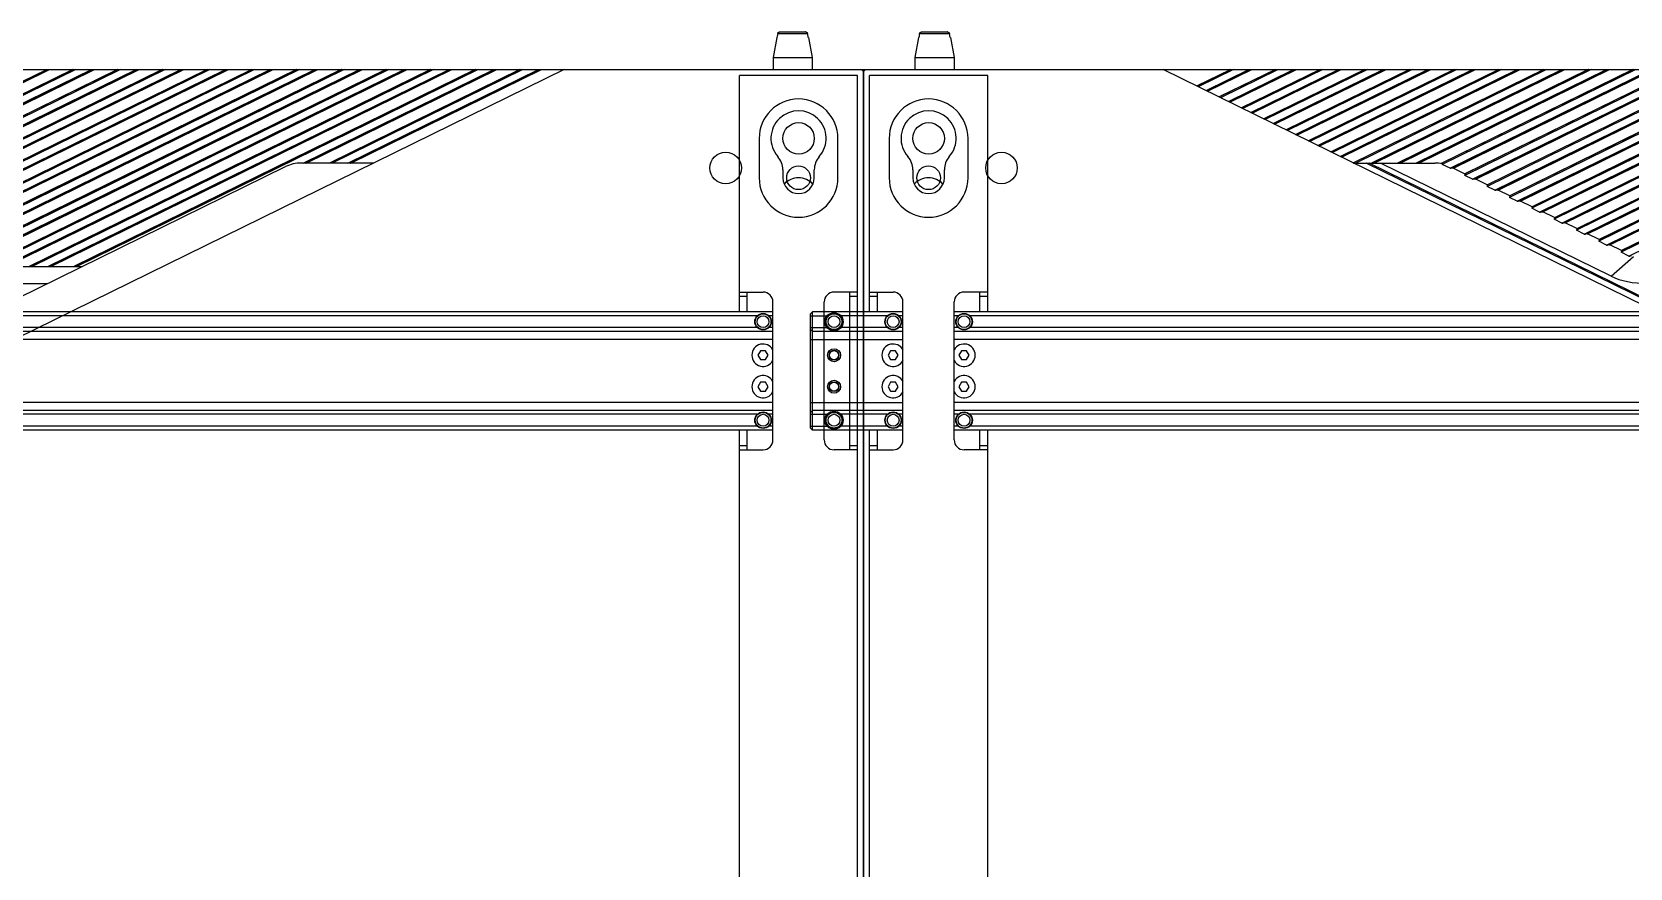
# Model space of a CAD drawing. Header units: millimetres. Extents: x 710 to 26878, y 589 to 5187.
# Drawn here: x 16993.9 to 17399.4, y 3735 to 3947.1 of the extents above; entities that cross this region are included whole.
import ezdxf

# ---------------------------------------------------------------- set-up
doc = ezdxf.new("R2010")
doc.units = ezdxf.units.MM
doc.layers.add('02___PRT_ALL_AXES', color=7, linetype='Continuous')

# ---------------------------------------------------------------- blocks, each defined once
blk = doc.blocks.new('6RYFH')
at = {"color": 7, "linetype": 'Continuous'}
for p, q in [((11450.59, 2230.99), (11449.65, 2225.89)), ((11450.65, 2230.99), (11450.59, 2230.99)), ((11450.71, 2231.32), (11450.65, 2230.99)), ((11450.77, 2231.65), (11450.71, 2231.32)), ((11450.74, 2231.49), (11450.71, 2231.32)), ((11450.77, 2231.65), (11450.74, 2231.49)), ((11450.83, 2231.98), (11450.77, 2231.65)), ((11450.83, 2231.98), (11458.41, 2231.98)), ((11451.34, 2232.39), (11457.91, 2232.39)), ((11458.47, 2231.65), (11458.41, 2231.98)), ((11458.53, 2231.32), (11458.47, 2231.65)), ((11458.5, 2231.49), (11458.47, 2231.65)), ((11458.53, 2231.32), (11458.5, 2231.49)), ((11458.59, 2230.99), (11458.53, 2231.32)), ((11458.65, 2230.99), (11458.59, 2230.99)), ((11458.65, 2230.99), (11459.6, 2225.89)), ((12014.59, 2230.99), (12013.65, 2225.89)), ((12014.65, 2230.99), (12014.59, 2230.99)), ((12014.71, 2231.32), (12014.65, 2230.99)), ((12014.77, 2231.65), (12014.71, 2231.32)), ((12014.74, 2231.49), (12014.71, 2231.32)), ((12014.77, 2231.65), (12014.74, 2231.49)), ((12014.83, 2231.98), (12014.77, 2231.65)), ((12014.83, 2231.98), (12022.41, 2231.98)), ((12015.34, 2232.39), (12021.91, 2232.39)), ((12022.47, 2231.65), (12022.41, 2231.98)), ((12022.53, 2231.32), (12022.47, 2231.65)), ((12022.5, 2231.49), (12022.47, 2231.65)), ((12022.53, 2231.32), (12022.5, 2231.49)), ((12022.59, 2230.99), (12022.53, 2231.32)), ((12022.65, 2230.99), (12022.59, 2230.99)), ((12022.65, 2230.99), (12023.6, 2225.89)), ((11437.12, 2222.89), (11436.62, 2222.39)), ((11436.62, 1885.39), (11436.62, 2222.89)), ((11436.62, 2222.89), (12036.62, 2222.89)), ((11449.65, 2225.89), (11449.65, 2222.89)), ((11449.65, 2225.89), (11459.6, 2225.89)), ((11459.6, 2225.89), (11459.6, 2222.89)), ((11726.41, 2117.9), (11512.62, 2222.89)), ((11521.17, 2218.69), (11529.72, 2222.89)), ((11529.79, 2222.89), (11521.21, 2218.67)), ((11530.47, 2222.89), (11521.55, 2218.51)), ((11523.52, 2217.54), (11534.41, 2222.89)), ((11523.86, 2217.37), (11535.09, 2222.89)), ((11523.89, 2217.35), (11535.16, 2222.89)), ((11526.84, 2215.91), (11541.06, 2222.89)), ((11541.14, 2222.89), (11526.88, 2215.89)), ((11541.82, 2222.89), (11527.22, 2215.72)), ((11529.19, 2214.75), (11545.75, 2222.89)), ((11529.53, 2214.59), (11546.43, 2222.89)), ((11529.56, 2214.57), (11546.51, 2222.89)), ((11532.51, 2213.12), (11552.41, 2222.89)), ((11552.48, 2222.89), (11532.55, 2213.1)), ((11553.16, 2222.89), (11532.89, 2212.94)), ((11534.86, 2211.97), (11557.1, 2222.89)), ((11535.2, 2211.8), (11557.78, 2222.89)), ((11535.24, 2211.78), (11557.85, 2222.89)), ((11538.18, 2210.34), (11563.75, 2222.89)), ((11563.82, 2222.89), (11538.22, 2210.32)), ((11564.5, 2222.89), (11538.56, 2210.15)), ((11540.53, 2209.18), (11568.44, 2222.89)), ((11540.87, 2209.02), (11569.12, 2222.89)), ((11540.91, 2209), (11569.19, 2222.89)), ((11543.86, 2207.55), (11575.09, 2222.89)), ((11575.17, 2222.89), (11543.89, 2207.53)), ((11575.85, 2222.89), (11544.23, 2207.37)), ((11546.2, 2206.4), (11579.78, 2222.89)), ((11546.54, 2206.23), (11580.46, 2222.89)), ((11546.58, 2206.21), (11580.54, 2222.89)), ((11549.53, 2204.77), (11586.44, 2222.89)), ((11586.51, 2222.89), (11549.56, 2204.75)), ((11587.19, 2222.89), (11549.9, 2204.58)), ((11551.87, 2203.61), (11591.13, 2222.89)), ((11552.21, 2203.45), (11591.81, 2222.89)), ((11552.25, 2203.43), (11591.88, 2222.89)), ((11555.2, 2201.98), (11597.78, 2222.89)), ((11597.85, 2222.89), (11555.24, 2201.96)), ((11598.53, 2222.89), (11555.58, 2201.8)), ((11557.55, 2200.83), (11602.47, 2222.89)), ((11557.89, 2200.66), (11603.15, 2222.89)), ((11557.92, 2200.64), (11603.22, 2222.89)), ((11560.87, 2199.19), (11609.12, 2222.89)), ((11609.2, 2222.89), (11560.91, 2199.18)), ((11609.88, 2222.89), (11561.51, 2199.14)), ((11565.45, 2199.14), (11613.81, 2222.89)), ((11566.13, 2199.14), (11614.49, 2222.89)), ((11566.2, 2199.14), (11614.57, 2222.89)), ((11620.47, 2222.89), (11572.1, 2199.14)), ((11620.54, 2222.89), (11572.18, 2199.14)), ((11621.22, 2222.89), (11572.85, 2199.14)), ((11576.79, 2199.14), (11625.16, 2222.89)), ((11577.47, 2199.14), (11625.84, 2222.89)), ((11577.55, 2199.14), (11625.91, 2222.89)), ((11631.81, 2222.89), (11583.16, 2199)), ((11631.88, 2222.89), (11583.21, 2198.99)), ((11632.56, 2222.89), (11583.48, 2198.79)), ((11585.45, 2197.82), (11636.5, 2222.89)), ((11586.24, 2197.88), (11637.18, 2222.89)), ((11586.28, 2197.86), (11637.25, 2222.89)), ((11643.9, 2222.89), (11589.15, 2196)), ((11643.15, 2222.89), (11589.23, 2196.41)), ((11643.23, 2222.89), (11589.27, 2196.39)), ((11591.12, 2195.03), (11647.84, 2222.89)), ((11591.92, 2195.09), (11648.52, 2222.89)), ((11591.95, 2195.07), (11648.6, 2222.89)), ((11655.25, 2222.89), (11594.82, 2193.22)), ((11654.5, 2222.89), (11594.9, 2193.62)), ((11654.57, 2222.89), (11594.94, 2193.61)), ((11596.79, 2192.25), (11659.19, 2222.89)), ((11597.59, 2192.31), (11659.87, 2222.89)), ((11597.62, 2192.29), (11659.94, 2222.89)), ((11666.59, 2222.89), (11600.5, 2190.43)), ((11665.84, 2222.89), (11600.57, 2190.84)), ((11665.91, 2222.89), (11600.61, 2190.82)), ((11602.46, 2189.46), (11670.53, 2222.89)), ((11603.26, 2189.52), (11671.21, 2222.89)), ((11603.29, 2189.5), (11671.28, 2222.89)), ((11677.93, 2222.89), (11606.17, 2187.65)), ((11677.18, 2222.89), (11606.24, 2188.05)), ((11677.25, 2222.89), (11606.28, 2188.04)), ((11608.14, 2186.68), (11681.87, 2222.89)), ((11608.93, 2186.74), (11682.55, 2222.89)), ((11608.97, 2186.72), (11682.63, 2222.89)), ((11689.28, 2222.89), (11611.84, 2184.86)), ((11688.53, 2222.89), (11611.92, 2185.27)), ((11688.6, 2222.89), (11611.95, 2185.25)), ((11613.81, 2183.89), (11693.22, 2222.89)), ((11614.6, 2183.95), (11693.9, 2222.89)), ((11614.64, 2183.93), (11693.97, 2222.89)), ((11700.62, 2222.89), (11617.51, 2182.08)), ((11699.87, 2222.89), (11617.59, 2182.48)), ((11699.94, 2222.89), (11617.62, 2182.47)), ((11619.48, 2181.11), (11704.56, 2222.89)), ((11620.27, 2181.17), (11705.24, 2222.89)), ((11620.31, 2181.15), (11705.31, 2222.89)), ((11711.96, 2222.89), (11623.18, 2179.29)), ((11711.21, 2222.89), (11623.26, 2179.7)), ((11711.28, 2222.89), (11623.3, 2179.68)), ((11625.15, 2178.32), (11715.9, 2222.89)), ((11625.94, 2178.38), (11716.58, 2222.89)), ((11625.98, 2178.36), (11716.66, 2222.89)), ((11723.31, 2222.89), (11628.85, 2176.51)), ((11722.55, 2222.89), (11628.93, 2176.91)), ((11722.63, 2222.89), (11628.97, 2176.9)), ((11630.82, 2175.54), (11727.25, 2222.89)), ((11727.52, 2172.89), (11829.34, 2222.89)), ((11728.2, 2172.89), (11830.02, 2222.89)), ((11728.27, 2172.89), (11830.09, 2222.89)), ((11835.99, 2222.89), (11734.17, 2172.89)), ((11836.06, 2222.89), (11734.24, 2172.89)), ((11836.74, 2222.89), (11734.92, 2172.89)), ((11738.86, 2172.89), (11840.68, 2222.89)), ((11739.54, 2172.89), (11841.36, 2222.89)), ((11739.61, 2172.89), (11841.43, 2222.89)), ((11847.33, 2222.89), (11745.51, 2172.89)), ((11847.4, 2222.89), (11745.59, 2172.89)), ((11848.08, 2222.89), (11746.27, 2172.89)), ((11750.2, 2172.89), (11852.02, 2222.89)), ((11750.88, 2172.89), (11852.7, 2222.89)), ((11750.96, 2172.89), (11852.78, 2222.89)), ((11858.67, 2222.89), (11756.86, 2172.89)), ((11858.75, 2222.89), (11756.93, 2172.89)), ((11859.43, 2222.89), (11757.61, 2172.89)), ((11960.62, 2222.89), (11761.33, 2125.02)), ((11761.55, 2172.89), (11863.37, 2222.89)), ((11762.23, 2172.89), (11864.05, 2222.89)), ((11762.3, 2172.89), (11864.12, 2222.89)), ((11870.02, 2222.89), (11768.2, 2172.89)), ((11870.09, 2222.89), (11768.27, 2172.89)), ((11870.77, 2222.89), (11768.95, 2172.89)), ((11772.89, 2172.89), (11874.71, 2222.89)), ((11773.57, 2172.89), (11875.39, 2222.89)), ((11773.64, 2172.89), (11875.46, 2222.89)), ((11881.36, 2222.89), (11779.54, 2172.89)), ((11881.43, 2222.89), (11779.62, 2172.89)), ((11882.11, 2222.89), (11780.3, 2172.89)), ((11784.23, 2172.89), (11886.05, 2222.89)), ((11784.91, 2172.89), (11886.73, 2222.89)), ((11784.99, 2172.89), (11886.81, 2222.89)), ((11892.7, 2222.89), (11790.89, 2172.89)), ((11892.78, 2222.89), (11790.96, 2172.89)), ((11893.46, 2222.89), (11791.64, 2172.89)), ((11795.58, 2172.89), (11897.4, 2222.89)), ((11796.26, 2172.89), (11898.08, 2222.89)), ((11796.33, 2172.89), (11898.15, 2222.89)), ((11904.05, 2222.89), (11802.23, 2172.89)), ((11904.12, 2222.89), (11802.3, 2172.89)), ((11904.8, 2222.89), (11802.98, 2172.89)), ((11806.92, 2172.89), (11908.74, 2222.89)), ((11807.6, 2172.89), (11909.42, 2222.89)), ((11807.67, 2172.89), (11909.49, 2222.89)), ((11915.39, 2222.89), (11813.57, 2172.89)), ((11915.46, 2222.89), (11813.65, 2172.89)), ((11916.14, 2222.89), (11814.32, 2172.89)), ((11818.26, 2172.89), (11920.08, 2222.89)), ((11818.94, 2172.89), (11920.76, 2222.89)), ((11819.02, 2172.89), (11920.83, 2222.89)), ((11926.73, 2222.89), (11824.92, 2172.89)), ((11926.81, 2222.89), (11824.99, 2172.89)), ((11927.49, 2222.89), (11825.67, 2172.89)), ((11829.61, 2172.89), (11931.43, 2222.89)), ((11830.29, 2172.89), (11932.1, 2222.89)), ((11830.36, 2172.89), (11932.18, 2222.89)), ((11938.08, 2222.89), (11836.26, 2172.89)), ((11938.15, 2222.89), (11836.33, 2172.89)), ((11938.83, 2222.89), (11837.01, 2172.89)), ((11894.4, 2199.14), (11942.77, 2222.89)), ((11895.08, 2199.14), (11943.45, 2222.89)), ((11895.16, 2199.14), (11943.52, 2222.89)), ((11949.42, 2222.89), (11901.06, 2199.14)), ((11949.49, 2222.89), (11901.13, 2199.14)), ((11950.17, 2222.89), (11901.81, 2199.14)), ((11905.75, 2199.14), (11954.11, 2222.89)), ((11906.43, 2199.14), (11954.79, 2222.89)), ((11906.5, 2199.14), (11954.86, 2222.89)), ((12013.65, 2225.89), (12013.65, 2222.89)), ((12013.65, 2225.89), (12023.6, 2225.89)), ((12023.6, 2225.89), (12023.6, 2222.89)), ((12036.62, 2222.39), (12036.12, 2222.89)), ((12036.62, 2222.89), (12036.62, 1885.39)), ((11560.98, 2199.14), (11581.58, 2199.14)), ((11728, 2118.68), (11564.16, 2199.14)), ((11728.4, 2118.88), (11564.95, 2199.14)), ((11626.28, 2170.41), (11567.79, 2199.14)), ((11585.45, 2197.82), (11583.48, 2198.79)), ((11586.12, 2197.94), (11589.39, 2196.33)), ((11725.33, 2117.37), (11889.96, 2198.22)), ((11912.26, 2199.14), (11893.93, 2199.14)), ((11591.12, 2195.03), (11589.15, 2196)), ((11595.06, 2193.54), (11591.79, 2195.15)), ((11596.79, 2192.25), (11594.82, 2193.22)), ((11600.74, 2190.76), (11597.46, 2192.37)), ((11602.46, 2189.46), (11600.5, 2190.43)), ((11606.41, 2187.97), (11603.13, 2189.58)), ((11608.14, 2186.68), (11606.17, 2187.65)), ((11612.08, 2185.19), (11608.8, 2186.8)), ((11613.81, 2183.89), (11611.84, 2184.86)), ((11617.75, 2182.4), (11614.48, 2184.01)), ((11619.48, 2181.11), (11617.51, 2182.08)), ((11623.42, 2179.62), (11620.15, 2181.23)), ((11625.15, 2178.32), (11623.18, 2179.29)), ((11629.09, 2176.83), (11625.82, 2178.44)), ((11626.28, 2170.41), (11631.98, 2175.41)), ((11630.82, 2175.54), (11628.85, 2176.51)), ((11641.31, 2172.89), (11838.38, 2172.89)), ((11635.65, 2168.6), (11829.66, 2168.6))]:
    blk.add_line(p, q, dxfattribs=at)
for centre, radius in [((11453.12, 2195.39), 3), ((11471.62, 2197.89), 4), ((12001.62, 2197.89), 4), ((12020.12, 2195.39), 3)]:
    blk.add_circle(centre, radius, dxfattribs=at)
for centre, radius, start, end in [((11457.91, 2231.87), 0.522, 77.0352, 89.9936), ((12021.91, 2231.87), 0.522, 77.0352, 89.9936), ((11581.58, 2190.14), 9, 77.6267, 90), ((11893.93, 2190.14), 9, 90, 116.1543)]:
    blk.add_arc(centre, radius, start, end, dxfattribs=at)
for centre, major_axis, ratio, start_param, end_param in [((11585.52, 2199.79), (2.07, 0.98), 0.130507, 2.846583, 3.244909), ((11587.49, 2198.82), (2.07, 0.98), 0.130507, -3.038276, -2.358602), ((11591.19, 2197), (2.07, 0.98), 0.130507, 2.565236, 3.244909), ((11593.16, 2196.04), (2.07, 0.98), 0.130507, -3.038276, -2.358602), ((11596.87, 2194.22), (2.07, 0.98), 0.130507, 2.565236, 3.244909), ((11598.83, 2193.25), (2.07, 0.98), 0.130507, -3.038276, -2.358602), ((11602.54, 2191.43), (2.07, 0.98), 0.130507, 2.565236, 3.244909), ((11604.51, 2190.47), (2.07, 0.98), 0.130507, -3.038276, -2.358602), ((11608.21, 2188.65), (2.07, 0.98), 0.130507, 2.565236, 3.244909), ((11610.18, 2187.68), (2.07, 0.98), 0.130507, -3.038276, -2.358602), ((11613.88, 2185.86), (2.07, 0.98), 0.130507, 2.565236, 3.244909), ((11615.85, 2184.9), (2.07, 0.98), 0.130507, -3.038276, -2.358602), ((11619.55, 2183.08), (2.07, 0.98), 0.130507, 2.565236, 3.244909), ((11621.52, 2182.11), (2.07, 0.98), 0.130507, -3.038276, -2.358602), ((11625.22, 2180.29), (2.07, 0.98), 0.130507, 2.565236, 3.244909), ((11627.19, 2179.33), (2.07, 0.98), 0.130507, -3.038276, -2.358602), ((11630.9, 2177.51), (2.07, 0.98), 0.130507, 2.565236, 3.244909), ((11632.86, 2176.54), (2.07, 0.98), 0.130507, -3.038276, -2.358602), ((11968.63, 2476.66), (345.95, 303.53), 0.152098, -3.07842, -2.969946)]:
    blk.add_ellipse(centre, major_axis=major_axis, ratio=ratio, start_param=start_param, end_param=end_param, dxfattribs=at)
for points, knots in [([(11450.83, 2231.98), (11450.84, 2231.99), (11450.84, 2232.03), (11450.86, 2232.06), (11450.87, 2232.09)], [0, 0, 0, 0, 0.249866, 1, 1, 1, 1]), ([(11450.87, 2232.09), (11450.88, 2232.11), (11450.89, 2232.14), (11450.92, 2232.17), (11450.93, 2232.19)], [0, 0, 0, 0, 0.500081, 1, 1, 1, 1]), ([(11450.93, 2232.19), (11450.94, 2232.2), (11450.96, 2232.23), (11450.99, 2232.26), (11451.01, 2232.27)], [0, 0, 0, 0, 0.499978, 1, 1, 1, 1]), ([(11451.01, 2232.27), (11451.02, 2232.29), (11451.05, 2232.31), (11451.09, 2232.33), (11451.11, 2232.34)], [0, 0, 0, 0, 0.500013, 1, 1, 1, 1]), ([(11451.11, 2232.34), (11451.12, 2232.35), (11451.16, 2232.36), (11451.2, 2232.37), (11451.22, 2232.38)], [0, 0, 0, 0, 0.499911, 1, 1, 1, 1]), ([(11451.22, 2232.38), (11451.23, 2232.38), (11451.27, 2232.39), (11451.31, 2232.39), (11451.34, 2232.39)], [0, 0, 0, 0, 0.250382, 1, 1, 1, 1]), ([(11458.02, 2232.38), (11458.04, 2232.37), (11458.08, 2232.36), (11458.12, 2232.35), (11458.13, 2232.34)], [0, 0, 0, 0, 0.500089, 1, 1, 1, 1]), ([(11458.13, 2232.34), (11458.15, 2232.33), (11458.19, 2232.31), (11458.22, 2232.29), (11458.23, 2232.27)], [0, 0, 0, 0, 0.499987, 1, 1, 1, 1]), ([(11458.23, 2232.27), (11458.25, 2232.26), (11458.28, 2232.23), (11458.3, 2232.2), (11458.31, 2232.19)], [0, 0, 0, 0, 0.500022, 1, 1, 1, 1]), ([(11458.31, 2232.19), (11458.33, 2232.17), (11458.35, 2232.14), (11458.37, 2232.11), (11458.37, 2232.09)], [0, 0, 0, 0, 0.499919, 1, 1, 1, 1]), ([(11458.37, 2232.09), (11458.38, 2232.08), (11458.39, 2232.05), (11458.4, 2232.01), (11458.41, 2231.98)], [0, 0, 0, 0, 0.250397, 1, 1, 1, 1]), ([(12014.83, 2231.98), (12014.84, 2231.99), (12014.84, 2232.03), (12014.86, 2232.06), (12014.87, 2232.09)], [0, 0, 0, 0, 0.249866, 1, 1, 1, 1]), ([(12014.87, 2232.09), (12014.88, 2232.11), (12014.89, 2232.14), (12014.92, 2232.17), (12014.93, 2232.19)], [0, 0, 0, 0, 0.500081, 1, 1, 1, 1]), ([(12014.93, 2232.19), (12014.94, 2232.2), (12014.96, 2232.23), (12014.99, 2232.26), (12015.01, 2232.27)], [0, 0, 0, 0, 0.499978, 1, 1, 1, 1]), ([(12015.01, 2232.27), (12015.02, 2232.29), (12015.05, 2232.31), (12015.09, 2232.33), (12015.11, 2232.34)], [0, 0, 0, 0, 0.500013, 1, 1, 1, 1]), ([(12015.11, 2232.34), (12015.12, 2232.35), (12015.16, 2232.36), (12015.2, 2232.37), (12015.22, 2232.38)], [0, 0, 0, 0, 0.499911, 1, 1, 1, 1]), ([(12015.22, 2232.38), (12015.23, 2232.38), (12015.27, 2232.39), (12015.31, 2232.39), (12015.34, 2232.39)], [0, 0, 0, 0, 0.250382, 1, 1, 1, 1]), ([(12022.02, 2232.38), (12022.04, 2232.37), (12022.08, 2232.36), (12022.12, 2232.35), (12022.13, 2232.34)], [0, 0, 0, 0, 0.500089, 1, 1, 1, 1]), ([(12022.13, 2232.34), (12022.15, 2232.33), (12022.19, 2232.31), (12022.22, 2232.29), (12022.23, 2232.27)], [0, 0, 0, 0, 0.499987, 1, 1, 1, 1]), ([(12022.23, 2232.27), (12022.25, 2232.26), (12022.28, 2232.23), (12022.3, 2232.2), (12022.31, 2232.19)], [0, 0, 0, 0, 0.500022, 1, 1, 1, 1]), ([(12022.31, 2232.19), (12022.33, 2232.17), (12022.35, 2232.14), (12022.37, 2232.11), (12022.37, 2232.09)], [0, 0, 0, 0, 0.499919, 1, 1, 1, 1]), ([(12022.37, 2232.09), (12022.38, 2232.08), (12022.39, 2232.05), (12022.4, 2232.01), (12022.41, 2231.98)], [0, 0, 0, 0, 0.250397, 1, 1, 1, 1])]:
    blk.add_open_spline(points, degree=3, knots=knots, dxfattribs=at)
blk = doc.blocks.new('*U76')
blk.add_blockref('6RYFH', (-11736.62, -2058.89))
blk = doc.blocks.new('*U77')
at = {"color": 0, "linetype": 'ByBlock', "lineweight": -2, "transparency": 16777216}
for p in [(1800, 1350), (2400, 1350)]:
    blk.add_blockref('*U76', p, dxfattribs=at)
blk = doc.blocks.new('WRSF')
at = {"color": 114, "linetype": 'Continuous', "true_color": 0x139b48}
for p, q in [((12256.57, 6322.06), (12256.57, 6382.06)), ((12286.57, 6382.06), (12256.57, 6382.06)), ((12286.57, 6322.06), (12286.57, 6382.06)), ((12853.57, 6382.06), (12823.57, 6382.06)), ((12823.57, 6322.06), (12823.57, 6382.06)), ((12853.57, 6047.06), (12853.57, 6382.06)), ((12261.57, 6366.06), (12261.57, 6356.06)), ((12281.57, 6356.06), (12281.57, 6366.06)), ((12828.57, 6366.06), (12828.57, 6356.06)), ((12848.57, 6356.06), (12848.57, 6366.06)), ((12267.57, 6358.13), (12267.57, 6356.06)), ((12275.57, 6356.06), (12275.57, 6358.13)), ((12834.57, 6358.13), (12834.57, 6356.06)), ((12842.57, 6356.06), (12842.57, 6358.13)), ((12256.57, 6327.06), (12262.57, 6327.06)), ((12256.57, 6326.06), (12258.57, 6326.06)), ((12258.57, 6322.06), (12258.57, 6327.06)), ((12286.57, 6327.06), (12280.57, 6327.06)), ((12284.57, 6322.06), (12284.57, 6327.06)), ((12284.57, 6326.06), (12286.57, 6326.06)), ((12823.57, 6327.06), (12829.57, 6327.06)), ((12823.57, 6326.06), (12825.57, 6326.06)), ((12825.57, 6322.06), (12825.57, 6327.06)), ((12853.57, 6327.06), (12847.57, 6327.06)), ((12851.57, 6287.06), (12851.57, 6327.06)), ((12851.57, 6326.06), (12853.57, 6326.06)), ((12241.57, 6321.56), (12242.07, 6322.06)), ((12242.07, 6292.06), (12242.07, 6322.06)), ((12265.07, 6322.06), (12242.07, 6322.06)), ((12265.07, 6289.56), (12265.07, 6324.56)), ((12278.07, 6289.56), (12278.07, 6324.56)), ((12832.07, 6322.06), (12278.07, 6322.06)), ((12832.07, 6289.56), (12832.07, 6324.56)), ((12845.07, 6289.56), (12845.07, 6324.56)), ((12241.57, 6292.56), (12241.57, 6321.56)), ((12241.57, 6321.06), (12246.1, 6321.06)), ((12241.57, 6318.06), (12246.1, 6318.06)), ((12265.07, 6321.06), (12264.04, 6321.06)), ((12265.07, 6318.06), (12264.04, 6318.06)), ((12279.1, 6321.06), (12278.07, 6321.06)), ((12279.1, 6318.06), (12278.07, 6318.06)), ((12832.07, 6321.06), (12831.04, 6321.06)), ((12832.07, 6318.06), (12831.04, 6318.06)), ((12241.57, 6317.56), (12242.07, 6317.06)), ((12241.57, 6315.06), (12265.07, 6315.06)), ((12265.07, 6317.06), (12242.07, 6317.06)), ((12832.07, 6317.06), (12278.07, 6317.06)), ((12832.07, 6315.06), (12278.07, 6315.06)), ((12261.92, 6312.18), (12261.28, 6311.06)), ((12261.28, 6311.06), (12261.92, 6309.95)), ((12263.21, 6312.18), (12261.92, 6312.18)), ((12261.92, 6309.95), (12263.21, 6309.95)), ((12263.86, 6311.06), (12263.21, 6312.18)), ((12263.21, 6309.95), (12263.86, 6311.06)), ((12279.92, 6312.18), (12279.28, 6311.06)), ((12279.28, 6311.06), (12279.92, 6309.95)), ((12281.21, 6312.18), (12279.92, 6312.18)), ((12279.92, 6309.95), (12281.21, 6309.95)), ((12281.86, 6311.06), (12281.21, 6312.18)), ((12281.21, 6309.95), (12281.86, 6311.06)), ((12828.92, 6312.18), (12828.28, 6311.06)), ((12828.28, 6311.06), (12828.92, 6309.95)), ((12830.21, 6312.18), (12828.92, 6312.18)), ((12828.92, 6309.95), (12830.21, 6309.95)), ((12830.86, 6311.06), (12830.21, 6312.18)), ((12830.21, 6309.95), (12830.86, 6311.06)), ((12261.92, 6304.18), (12261.28, 6303.06)), ((12261.28, 6303.06), (12261.92, 6301.95)), ((12263.21, 6304.18), (12261.92, 6304.18)), ((12261.92, 6301.95), (12263.21, 6301.95)), ((12263.86, 6303.06), (12263.21, 6304.18)), ((12263.21, 6301.95), (12263.86, 6303.06)), ((12279.92, 6304.18), (12279.28, 6303.06)), ((12279.28, 6303.06), (12279.92, 6301.95)), ((12281.21, 6304.18), (12279.92, 6304.18)), ((12279.92, 6301.95), (12281.21, 6301.95)), ((12281.86, 6303.06), (12281.21, 6304.18)), ((12281.21, 6301.95), (12281.86, 6303.06)), ((12828.92, 6304.18), (12828.28, 6303.06)), ((12828.28, 6303.06), (12828.92, 6301.95)), ((12830.21, 6304.18), (12828.92, 6304.18)), ((12828.92, 6301.95), (12830.21, 6301.95)), ((12830.86, 6303.06), (12830.21, 6304.18)), ((12830.21, 6301.95), (12830.86, 6303.06)), ((12241.57, 6299.06), (12265.07, 6299.06)), ((12832.07, 6299.06), (12278.07, 6299.06)), ((12241.57, 6296.56), (12242.07, 6297.06)), ((12241.57, 6296.06), (12246.1, 6296.06)), ((12265.07, 6297.06), (12242.07, 6297.06)), ((12265.07, 6296.06), (12264.04, 6296.06)), ((12832.07, 6297.06), (12278.07, 6297.06)), ((12279.1, 6296.06), (12278.07, 6296.06)), ((12832.07, 6296.06), (12831.04, 6296.06)), ((12241.57, 6293.06), (12246.1, 6293.06)), ((12241.57, 6292.56), (12242.07, 6292.06)), ((12265.07, 6292.06), (12242.07, 6292.06)), ((12256.57, 6142.06), (12256.57, 6292.06)), ((12258.57, 6287.06), (12258.57, 6292.06)), ((12265.07, 6293.06), (12264.04, 6293.06)), ((12279.1, 6293.06), (12278.07, 6293.06)), ((12832.07, 6292.06), (12278.07, 6292.06)), ((12284.57, 6287.06), (12284.57, 6292.06)), ((12286.57, 6142.06), (12286.57, 6292.06)), ((12823.57, 6142.06), (12823.57, 6292.06)), ((12825.57, 6287.06), (12825.57, 6292.06)), ((12832.07, 6293.06), (12831.04, 6293.06)), ((12258.57, 6288.06), (12256.57, 6288.06)), ((12256.57, 6287.06), (12262.57, 6287.06)), ((12286.57, 6287.06), (12280.57, 6287.06)), ((12286.57, 6288.06), (12284.57, 6288.06)), ((12825.57, 6288.06), (12823.57, 6288.06)), ((12823.57, 6287.06), (12829.57, 6287.06)), ((12853.57, 6287.06), (12847.57, 6287.06)), ((12853.57, 6288.06), (12851.57, 6288.06))]:
    blk.add_line(p, q, dxfattribs=at)
for centre, radius in [((12262.57, 6319.56), 2), ((12262.57, 6319.56), 1.5), ((12280.57, 6319.56), 2), ((12280.57, 6319.56), 1.5), ((12829.57, 6319.56), 2), ((12829.57, 6319.56), 1.5), ((12847.57, 6319.56), 2.3), ((12847.57, 6319.56), 2), ((12847.57, 6319.56), 1.5), ((12247.57, 6311.06), 1.65), ((12247.57, 6311.06), 1.15), ((12247.57, 6303.06), 1.65), ((12247.57, 6303.06), 1.15), ((12262.57, 6294.56), 2), ((12262.57, 6294.56), 1.5), ((12280.57, 6294.56), 2), ((12280.57, 6294.56), 1.5), ((12829.57, 6294.56), 2), ((12829.57, 6294.56), 1.5), ((12847.57, 6294.56), 2.3), ((12847.57, 6294.56), 2), ((12847.57, 6294.56), 1.5)]:
    blk.add_circle(centre, radius, dxfattribs=at)
for centre, radius, start, end in [((12271.57, 6366.06), 10, 0, 180), ((12838.57, 6366.06), 10, 0, 180), ((12271.57, 6366.06), 7, 318.5904, 221.4096), ((12838.57, 6366.06), 7, 318.5904, 221.4096), ((12262.57, 6358.13), 5, 0, 41.4096), ((12280.57, 6358.13), 5, 138.5904, 180), ((12829.57, 6358.13), 5, 0, 41.4096), ((12847.57, 6358.13), 5, 138.5904, 180), ((12271.57, 6356.06), 10, 180, 0), ((12271.57, 6356.06), 4, 180, 0), ((12271.57, 6351.06), 5, 43.1625, 136.8375), ((12838.57, 6356.06), 10, 180, 0), ((12838.57, 6356.06), 4, 180, 0), ((12838.57, 6351.06), 5, 43.1625, 136.8375), ((12262.57, 6324.56), 2.5, 0, 90), ((12280.57, 6324.56), 2.5, 90, 180), ((12829.57, 6324.56), 2.5, 0, 90), ((12847.57, 6324.56), 2.5, 90, 180), ((12262.57, 6289.56), 2.5, 270, 0), ((12280.57, 6289.56), 2.5, 180, 270), ((12829.57, 6289.56), 2.5, 270, 0), ((12847.57, 6289.56), 2.5, 180, 270)]:
    blk.add_arc(centre, radius, start, end, dxfattribs=at)
at = {"layer": '02___PRT_ALL_AXES', "color": 114, "linetype": 'Continuous', "true_color": 0x139b48}
for p, q in [((12261.1, 6321.06), (12249.04, 6321.06)), ((12261.1, 6318.06), (12249.04, 6318.06)), ((12828.1, 6321.06), (12282.04, 6321.06)), ((12828.1, 6318.06), (12282.04, 6318.06)), ((12261.1, 6296.06), (12249.04, 6296.06)), ((12828.1, 6296.06), (12282.04, 6296.06)), ((12261.1, 6293.06), (12249.04, 6293.06)), ((12828.1, 6293.06), (12282.04, 6293.06))]:
    blk.add_line(p, q, dxfattribs=at)
for centre, radius in [((12271.57, 6366.06), 4), ((12838.57, 6366.06), 4), ((12247.57, 6319.56), 2.1), ((12262.57, 6319.56), 2.1), ((12280.57, 6319.56), 2.1), ((12829.57, 6319.56), 2.1), ((12847.57, 6311.06), 1.25), ((12847.57, 6303.06), 1.25), ((12247.57, 6294.56), 2.1), ((12262.57, 6294.56), 2.1), ((12280.57, 6294.56), 2.1), ((12829.57, 6294.56), 2.1)]:
    blk.add_circle(centre, radius, dxfattribs=at)
for centre, start, end in [((12262.57, 6311.06), 28.0842, 331.9158), ((12280.57, 6311.06), 208.0842, 151.9158), ((12829.57, 6311.06), 28.0842, 331.9158), ((12262.57, 6303.06), 28.0842, 331.9158), ((12280.57, 6303.06), 208.0842, 151.9158), ((12829.57, 6303.06), 28.0842, 331.9158)]:
    blk.add_arc(centre, 2.84, start, end, dxfattribs=at)
blk = doc.blocks.new('*U155')
blk.add_blockref('WRSF', (-12547.57, -6214.33))
blk = doc.blocks.new('*U156')
at = {"color": 0, "linetype": 'ByBlock', "lineweight": -2, "transparency": 16777216}
for p in [(1800, 0), (2400, 0)]:
    blk.add_blockref('*U155', p, dxfattribs=at)

msp = doc.modelspace()

# ---------------------------------------------------------------- block references
for name, p in [('*U77', (15104.9439, 2423.5999)), ('*U156', (15097.4439, 3768.3624))]:
    msp.add_blockref(name, p)

doc.saveas('drawing.dxf')
